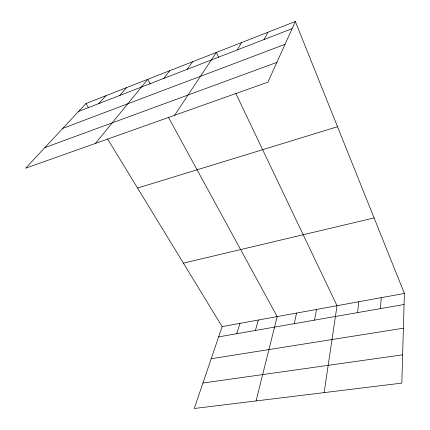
<?xml version="1.0" encoding="UTF-8"?>
<svg xmlns="http://www.w3.org/2000/svg" width="430" height="430" viewBox="0 0 430 430"><rect width="100%" height="100%" fill="white"/><g stroke="black" fill="none" stroke-linecap="round" stroke-linejoin="round"><path stroke-width="0.64" d="M295.324 21.5L267.917 82.151L25.612 168.216L85.968 103.528L295.324 21.5L404.388 293.454L401.824 383.108L194.252 408.5L222.143 326.612L107.564 138.911M380.469 308.622L381.238 297.667M357.599 312.615L358.792 301.752M324.139 392.612L337.018 305.708L235.823 93.45M314.54 320.135L316.502 309.444M294.254 323.672L296.566 313.072M256.081 400.937L277.178 316.598L168.356 117.153M255.393 330.46L258.328 320.027M236.763 333.712L239.988 323.365M264.068 39.528L267.938 32.228M237.161 49.955L241.612 42.543M174.58 115.305L216.285 52.471L218.58 57.281M187.141 69.343L192.602 61.748M163.862 78.362L169.764 70.697M95.449 143.41L147.716 79.335L150.274 84.017M119.75 95.46L126.431 87.677M98.83 103.566L105.855 95.734M78.626 111.397L292.083 28.67M62.775 128.382L285.004 44.338M44.833 147.608L276.839 62.398M137.568 188.066L337.523 126.721M183.4 263.149L374.105 217.94M222.143 326.612L404.388 293.454M218.644 336.873L404.076 304.499M211.2 358.738L403.394 328.208M202.928 383.017L402.636 354.831M85.968 103.528L88.413 107.543"/></g></svg>
